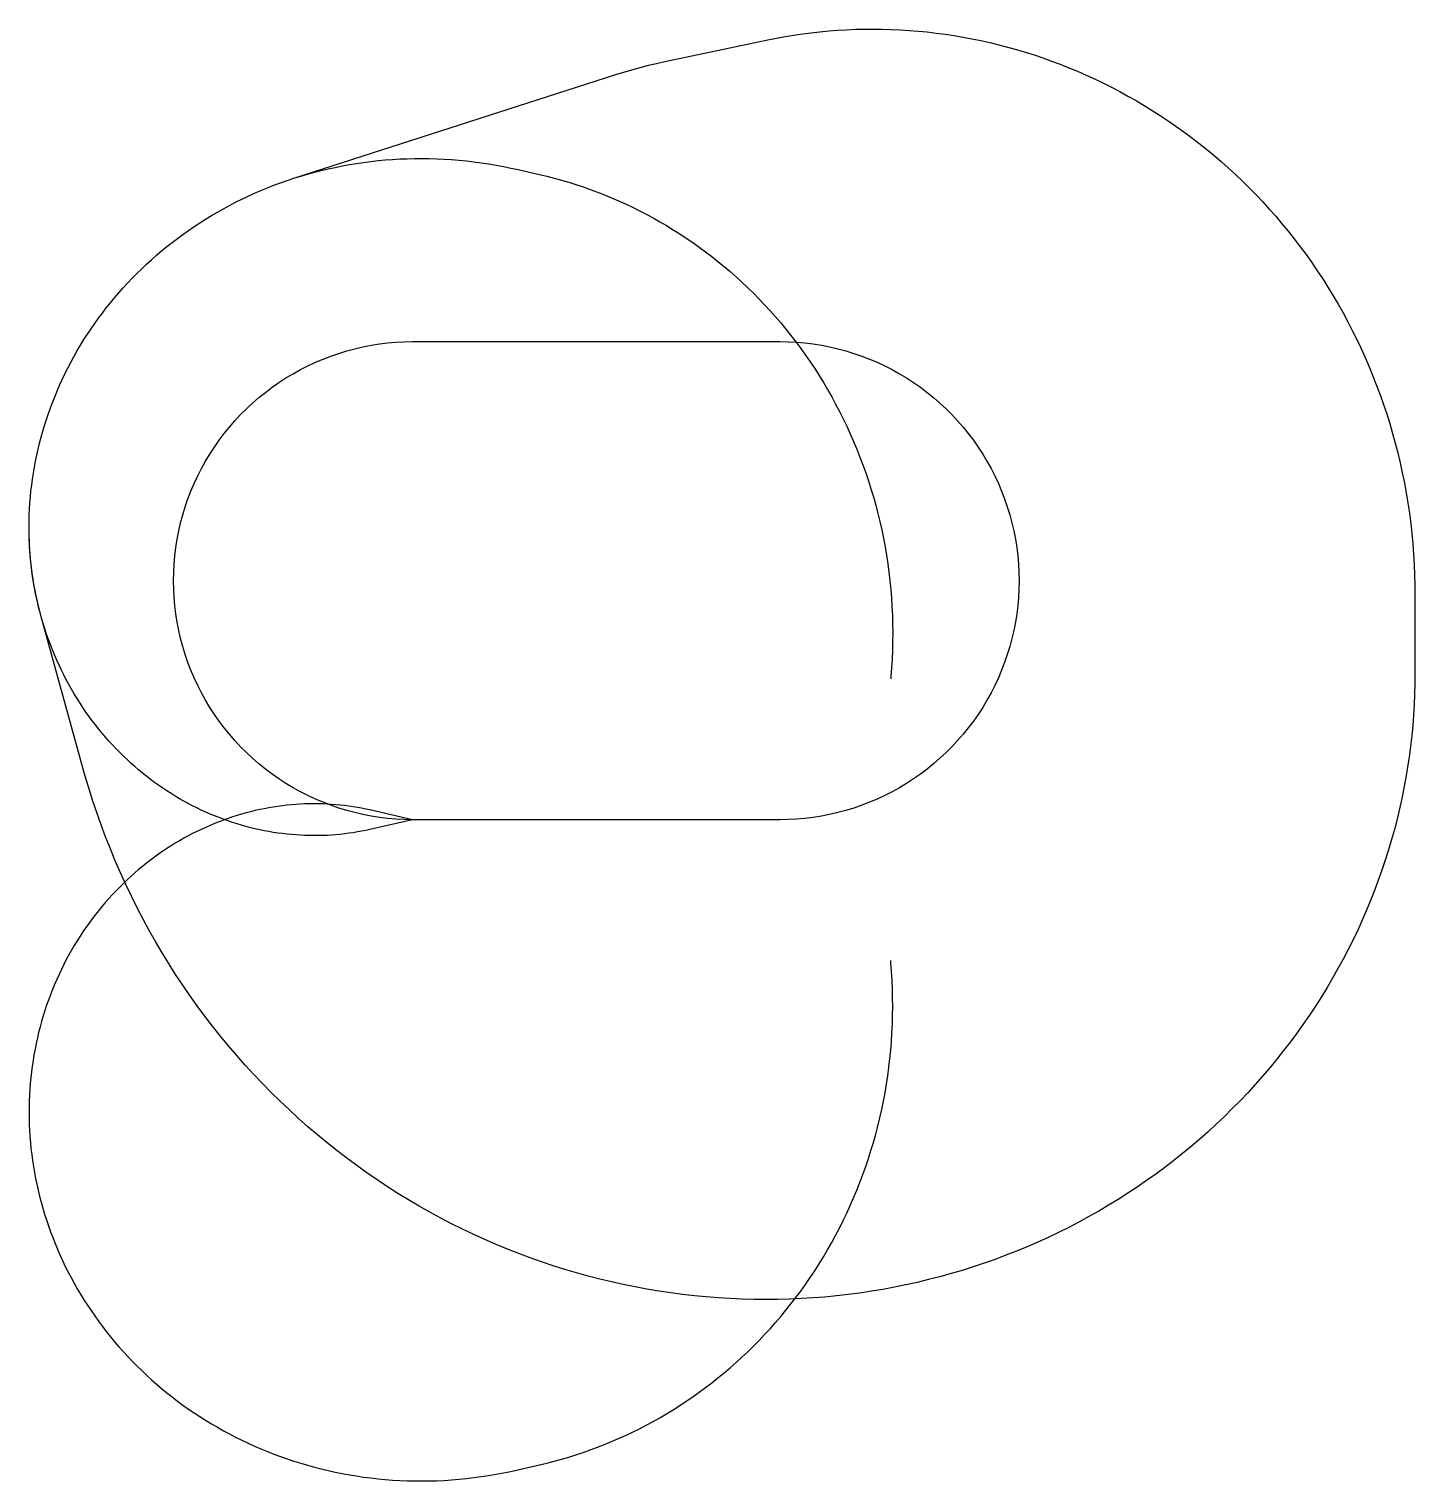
# Model space of a CAD drawing. Header units: metres. Extents: x -25180 to 65800, y -43419 to 51918.
import ezdxf

# ---------------------------------------------------------------- set-up
doc = ezdxf.new("R2010")
doc.units = ezdxf.units.M

msp = doc.modelspace()

# ---------------------------------------------------------------- linework, layer by layer
at = {"layer": 'NorminalTrack', "color": 1}
msp.add_lwpolyline([(0, 0), (0, 0), (-548, 10), (-1095, 38), (-1641, 86), (-2184, 153), (-2725, 238), (-3263, 343), (-3797, 466), (-4326, 608), (-4850, 768), (-5368, 947), (-5880, 1143), (-6384, 1357), (-6880, 1588), (-7368, 1837), (-7848, 2103), (-8317, 2385), (-8777, 2683), (-9225, 2998), (-9663, 3327), (-10089, 3672), (-10502, 4031), (-10903, 4405), (-11290, 4792), (-11664, 5193), (-12023, 5607), (-12368, 6032), (-12698, 6470), (-13012, 6919), (-13310, 7378), (-13592, 7848), (-13858, 8327), (-14107, 8815), (-14338, 9311), (-14552, 9816), (-14749, 10327), (-14927, 10845), (-15087, 11369), (-15229, 11898), (-15352, 12432), (-15457, 12970), (-15543, 13511), (-15609, 14055), (-15657, 14600), (-15686, 15147), (-15695, 15695), (-15686, 16243), (-15657, 16790), (-15609, 17336), (-15543, 17880), (-15457, 18421), (-15352, 18958), (-15229, 19492), (-15087, 20021), (-14927, 20545), (-14749, 21063), (-14552, 21575), (-14338, 22079), (-14107, 22576), (-13858, 23064), (-13592, 23543), (-13310, 24012), (-13012, 24472), (-12698, 24921), (-12368, 25358), (-12023, 25784), (-11664, 26197), (-11290, 26598), (-10903, 26985), (-10502, 27359), (-10089, 27719), (-9663, 28063), (-9225, 28393), (-8777, 28707), (-8317, 29006), (-7848, 29288), (-7368, 29553), (-6880, 29802), (-6384, 30034), (-5880, 30248), (-5368, 30444), (-4850, 30622), (-4326, 30783), (-3797, 30924), (-3263, 31048), (-2725, 31152), (-2184, 31238), (-1641, 31305), (-1095, 31352), (-548, 31381), (0, 31391), (0, 31391), (24112, 31391), (24112, 31391), (24660, 31381), (25207, 31352), (25753, 31305), (26296, 31238), (26837, 31152), (27375, 31048), (27909, 30924), (28438, 30783), (28962, 30622), (29480, 30444), (29992, 30248), (30496, 30034), (30992, 29802), (31480, 29553), (31960, 29288), (32429, 29006), (32889, 28707), (33337, 28393), (33775, 28063), (34201, 27719), (34614, 27359), (35015, 26985), (35402, 26598), (35776, 26197), (36135, 25784), (36480, 25358), (36810, 24921), (37124, 24472), (37422, 24012), (37704, 23543), (37970, 23064), (38219, 22576), (38450, 22079), (38664, 21575), (38861, 21063), (39039, 20545), (39199, 20021), (39341, 19492), (39464, 18958), (39569, 18421), (39655, 17880), (39721, 17336), (39769, 16790), (39798, 16243), (39807, 15695), (39798, 15147), (39769, 14600), (39721, 14055), (39655, 13511), (39569, 12970), (39464, 12432), (39341, 11898), (39199, 11369), (39039, 10845), (38861, 10327), (38664, 9816), (38450, 9311), (38219, 8815), (37970, 8327), (37704, 7848), (37422, 7378), (37124, 6919), (36810, 6470), (36480, 6032), (36135, 5607), (35776, 5193), (35402, 4792), (35015, 4405), (34614, 4031), (34201, 3672), (33775, 3327), (33337, 2998), (32889, 2683), (32429, 2385), (31960, 2103), (31480, 1837), (30992, 1588), (30496, 1357), (29992, 1143), (29480, 947), (28962, 768), (28438, 608), (27909, 466), (27375, 343), (26837, 238), (26296, 153), (25753, 86), (25207, 38), (24660, 10), (24112, 0), (0, 0)], dxfattribs=at)
at = {"layer": 'WindSpiral', "color": 5}
for points in [[(0, 0), (-2801, -640), (-3073, -700), (-3348, -755), (-3625, -805), (-3903, -851), (-4183, -893), (-4465, -929), (-4749, -961), (-5034, -988), (-5321, -1009), (-5609, -1026), (-5899, -1038), (-6189, -1045), (-6481, -1047), (-6774, -1044), (-7068, -1036), (-7362, -1022), (-7658, -1003), (-7954, -979), (-8251, -950), (-8548, -915), (-8846, -876), (-9144, -830), (-9442, -780), (-9740, -724), (-10039, -662), (-10337, -595), (-10635, -523), (-10933, -445), (-11230, -362), (-11527, -273), (-11823, -179), (-12119, -80), (-12414, 26), (-12708, 136), (-13001, 253), (-13293, 374), (-13584, 501), (-13873, 634), (-14161, 772), (-14448, 916), (-14733, 1065), (-15016, 1220), (-15298, 1380), (-15577, 1545), (-15854, 1716), (-16130, 1893), (-16403, 2074), (-16674, 2261), (-16942, 2454), (-17208, 2651), (-17471, 2854), (-17731, 3062), (-17989, 3276), (-18244, 3494), (-18495, 3718), (-18743, 3946), (-18989, 4180), (-19230, 4419), (-19469, 4662), (-19703, 4911), (-19934, 5164), (-20162, 5422), (-20385, 5685), (-20605, 5953), (-20820, 6225), (-21032, 6502), (-21239, 6783), (-21442, 7069), (-21640, 7359), (-21834, 7653), (-22023, 7952), (-22208, 8255), (-22388, 8562), (-22563, 8873), (-22733, 9187), (-22898, 9506), (-23057, 9829), (-23212, 10155), (-23362, 10485), (-23506, 10818), (-23644, 11155), (-23777, 11495), (-23905, 11838), (-24027, 12185), (-24143, 12535), (-24253, 12888), (-24358, 13243), (-24456, 13601), (-24549, 13963), (-24635, 14326), (-24715, 14692), (-24789, 15061), (-24857, 15432), (-24919, 15805), (-24974, 16180), (-25023, 16557), (-25065, 16936), (-25101, 17317), (-25130, 17699), (-25153, 18083), (-25168, 18468), (-25178, 18854), (-25180, 19242), (-25176, 19631), (-25165, 20020), (-25147, 20411), (-25122, 20802), (-25090, 21193), (-25052, 21586), (-25006, 21978), (-24953, 22371), (-24894, 22763), (-24827, 23156), (-24753, 23549), (-24673, 23941), (-24585, 24333), (-24490, 24724), (-24388, 25114), (-24279, 25504), (-24163, 25893), (-24040, 26280), (-23909, 26667), (-23772, 27052), (-23627, 27436), (-23476, 27818), (-23317, 28198), (-23152, 28577), (-22979, 28953), (-22799, 29328), (-22613, 29700), (-22419, 30070), (-22219, 30437), (-22011, 30802), (-21797, 31164), (-21576, 31523), (-21348, 31879), (-21113, 32232), (-20871, 32582), (-20623, 32928), (-20368, 33271), (-20107, 33610), (-19839, 33945), (-19565, 34276), (-19284, 34604), (-18997, 34927), (-18703, 35246), (-18403, 35560), (-18097, 35870), (-17785, 36175), (-17467, 36476), (-17143, 36772), (-16813, 37062), (-16477, 37348), (-16135, 37628), (-15788, 37903), (-15435, 38173), (-15076, 38437), (-14712, 38695), (-14343, 38947), (-13969, 39194), (-13589, 39435), (-13205, 39669), (-12815, 39897), (-12421, 40119), (-12021, 40335), (-11618, 40544), (-11209, 40746), (-10796, 40942), (-10379, 41131), (-9958, 41313), (-9533, 41488), (-9103, 41656), (-8670, 41817), (-8233, 41971), (-7792, 42117), (-7792, 42117), (13337, 48929), (13866, 49094), (14399, 49250), (14935, 49398), (15474, 49536), (16017, 49665), (16553, 49783), (23320, 51207), (23884, 51321), (24450, 51424), (25019, 51519), (25591, 51603), (26166, 51677), (26742, 51742), (27321, 51796), (27901, 51841), (28484, 51875), (29068, 51900), (29653, 51914), (30239, 51918), (30827, 51912), (31415, 51895), (32005, 51868), (32594, 51831), (33184, 51783), (33774, 51725), (34364, 51657), (34954, 51578), (35544, 51489), (36132, 51389), (36720, 51279), (37307, 51158), (37893, 51027), (38478, 50886), (39061, 50734), (39642, 50571), (40222, 50398), (40799, 50215), (41374, 50021), (41947, 49817), (42517, 49603), (43084, 49378), (43648, 49143), (44209, 48898), (44766, 48643), (45320, 48377), (45870, 48102), (46416, 47816), (46958, 47520), (47496, 47215), (48029, 46899), (48558, 46574), (49081, 46239), (49600, 45894), (50113, 45540), (50621, 45176), (51124, 44803), (51621, 44420), (52111, 44028), (52596, 43627), (53074, 43217), (53546, 42797), (54012, 42369), (54470, 41932), (54922, 41487), (55367, 41033), (55804, 40570), (56234, 40099), (56656, 39620), (57071, 39132), (57477, 38637), (57876, 38134), (58266, 37623), (58648, 37105), (59022, 36579), (59387, 36045), (59743, 35505), (60090, 34958), (60429, 34403), (60758, 33842), (61077, 33275), (61387, 32700), (61688, 32120), (61979, 31534), (62260, 30941), (62531, 30343), (62793, 29739), (63044, 29130), (63284, 28515), (63515, 27896), (63734, 27271), (63944, 26642), (64142, 26008), (64330, 25369), (64507, 24727), (64672, 24080), (64827, 23430), (64971, 22776), (65103, 22118), (65224, 21458), (65334, 20794), (65432, 20127), (65519, 19458), (65594, 18786), (65658, 18112), (65710, 17436), (65750, 16758), (65778, 16078), (65795, 15397), (65800, 14792), (65800, 9608), (65794, 8925), (65776, 8240), (65746, 7556), (65704, 6870), (65650, 6185), (65584, 5499), (65506, 4814), (65416, 4129), (65313, 3445), (65199, 2762), (65073, 2079), (64934, 1398), (64783, 719), (64621, 41), (64446, -635), (64259, -1309), (64060, -1981), (63849, -2650), (63626, -3316), (63391, -3979), (63145, -4639), (62886, -5296), (62615, -5949), (62333, -6598), (62039, -7243), (61734, -7883), (61416, -8520), (61088, -9151), (60747, -9778), (60396, -10400), (60033, -11016), (59658, -11627), (59273, -12232), (58876, -12831), (58469, -13424), (58050, -14011), (57621, -14591), (57181, -15164), (56730, -15730), (56269, -16290), (55798, -16842), (55316, -17386), (54824, -17923), (54322, -18452), (53811, -18973), (53289, -19485), (52758, -19989), (52217, -20485), (51667, -20971), (51108, -21449), (50540, -21918), (49962, -22377), (49376, -22826), (48782, -23267), (48178, -23697), (47567, -24117), (46947, -24527), (46320, -24927), (45685, -25316), (45042, -25695), (44391, -26063), (43734, -26420), (43069, -26766), (42398, -27101), (41719, -27424), (41035, -27736), (40343, -28037), (39646, -28325), (38943, -28602), (38234, -28867), (37520, -29120), (36800, -29361), (36075, -29590), (35346, -29806), (34611, -30010), (33872, -30201), (33129, -30379), (32382, -30545), (31631, -30697), (30876, -30837), (30118, -30964), (29357, -31078), (28593, -31179), (27827, -31266), (27057, -31340), (26286, -31401), (25512, -31448), (24737, -31482), (23961, -31502), (23182, -31509), (22403, -31502), (21623, -31482), (20843, -31448), (20062, -31400), (19281, -31338), (18500, -31263), (17720, -31174), (16940, -31072), (16161, -30955), (15383, -30825), (14606, -30681), (13831, -30523), (13058, -30352), (12287, -30167), (11518, -29968), (10752, -29756), (9989, -29529), (9228, -29290), (8471, -29036), (7718, -28770), (6968, -28489), (6222, -28195), (5481, -27888), (4744, -27568), (4011, -27234), (3284, -26887), (2562, -26527), (1845, -26154), (1134, -25768), (429, -25369), (-269, -24958), (-962, -24533), (-1648, -24096), (-2327, -23647), (-2999, -23185), (-3663, -22711), (-4321, -22225), (-4970, -21726), (-5611, -21216), (-6245, -20694), (-6869, -20160), (-7486, -19615), (-8093, -19059), (-8692, -18491), (-9281, -17912), (-9860, -17322), (-10430, -16721), (-10991, -16110), (-11541, -15488), (-12081, -14856), (-12610, -14214), (-13129, -13561), (-13637, -12899), (-14134, -12228), (-14620, -11546), (-15094, -10856), (-15557, -10157), (-16009, -9448), (-16448, -8731), (-16875, -8006), (-17290, -7272), (-17693, -6530), (-18083, -5781), (-18461, -5023), (-18826, -4258), (-19178, -3487), (-19516, -2708), (-19842, -1922), (-20154, -1129), (-20452, -331), (-20737, 474), (-21009, 1284), (-21266, 2101), (-21509, 2922), (-21645, 3403), (-24403, 13404), (-24498, 13764), (-24588, 14126), (-24672, 14491), (-24749, 14858), (-24821, 15228), (-24886, 15600), (-24944, 15974), (-24997, 16350), (-25043, 16728), (-25082, 17107), (-25115, 17489), (-25141, 17872), (-25161, 18256), (-25173, 18642), (-25180, 19029), (-25180, 19191)], [(0, 0), (-2801, -640), (-3073, -700), (-3348, -755), (-3625, -805), (-3903, -851), (-4183, -893), (-4465, -929), (-4749, -961), (-5034, -988), (-5321, -1009), (-5609, -1026), (-5899, -1038), (-6189, -1045), (-6481, -1047), (-6774, -1044), (-7068, -1036), (-7362, -1022), (-7658, -1003), (-7954, -979), (-8251, -950), (-8548, -915), (-8846, -876), (-9144, -830), (-9442, -780), (-9740, -724), (-10039, -662), (-10337, -595), (-10635, -523), (-10933, -445), (-11230, -362), (-11527, -273), (-11823, -179), (-12119, -80), (-12414, 26), (-12708, 136), (-13001, 253), (-13293, 374), (-13584, 501), (-13873, 634), (-14161, 772), (-14448, 916), (-14733, 1065), (-15016, 1220), (-15298, 1380), (-15577, 1545), (-15854, 1716), (-16130, 1893), (-16403, 2074), (-16674, 2261), (-16942, 2454), (-17208, 2651), (-17471, 2854), (-17731, 3062), (-17989, 3276), (-18244, 3494), (-18495, 3718), (-18743, 3946), (-18989, 4180), (-19230, 4419), (-19469, 4662), (-19703, 4911), (-19934, 5164), (-20162, 5422), (-20385, 5685), (-20605, 5953), (-20820, 6225), (-21032, 6502), (-21239, 6783), (-21442, 7069), (-21640, 7359), (-21834, 7653), (-22023, 7952), (-22208, 8255), (-22388, 8562), (-22563, 8873), (-22733, 9187), (-22898, 9506), (-23057, 9829), (-23212, 10155), (-23362, 10485), (-23506, 10818), (-23644, 11155), (-23777, 11495), (-23905, 11838), (-24027, 12185), (-24143, 12535), (-24253, 12888), (-24358, 13243), (-24456, 13601), (-24549, 13963), (-24635, 14326), (-24715, 14692), (-24789, 15061), (-24857, 15432), (-24919, 15805), (-24974, 16180), (-25023, 16557), (-25065, 16936), (-25101, 17317), (-25130, 17699), (-25153, 18083), (-25168, 18468), (-25178, 18854), (-25180, 19242), (-25176, 19631), (-25165, 20020), (-25147, 20411), (-25122, 20802), (-25090, 21193), (-25052, 21586), (-25006, 21978), (-24953, 22371), (-24894, 22763), (-24827, 23156), (-24753, 23549), (-24673, 23941), (-24585, 24333), (-24490, 24724), (-24388, 25114), (-24279, 25504), (-24163, 25893), (-24040, 26280), (-23909, 26667), (-23772, 27052), (-23627, 27436), (-23476, 27818), (-23317, 28198), (-23152, 28577), (-22979, 28953), (-22799, 29328), (-22613, 29700), (-22419, 30070), (-22219, 30437), (-22011, 30802), (-21797, 31164), (-21576, 31523), (-21348, 31879), (-21113, 32232), (-20871, 32582), (-20623, 32928), (-20368, 33271), (-20107, 33610), (-19839, 33945), (-19565, 34276), (-19284, 34604), (-18997, 34927), (-18703, 35246), (-18403, 35560), (-18097, 35870), (-17785, 36175), (-17467, 36476), (-17143, 36772), (-16813, 37062), (-16477, 37348), (-16135, 37628), (-15788, 37903), (-15435, 38173), (-15076, 38437), (-14712, 38695), (-14343, 38947), (-13969, 39194), (-13589, 39435), (-13205, 39669), (-12815, 39897), (-12421, 40119), (-12021, 40335), (-11618, 40544), (-11209, 40746), (-10796, 40942), (-10379, 41131), (-9958, 41313), (-9533, 41488), (-9103, 41656), (-8670, 41817), (-8233, 41971), (-7792, 42117), (-7348, 42256), (-6900, 42387), (-6450, 42511), (-5996, 42627), (-5539, 42736), (-5079, 42837), (-4617, 42930), (-4151, 43015), (-3684, 43092), (-3214, 43161), (-2742, 43222), (-2268, 43275), (-1792, 43320), (-1314, 43356), (-834, 43385), (-354, 43404), (129, 43416), (612, 43419), (1097, 43414), (1582, 43400), (2068, 43378), (2555, 43347), (3042, 43307), (3530, 43259), (4017, 43202), (4505, 43137), (4992, 43063), (5480, 42980), (5966, 42889), (6452, 42789), (6810, 42710), (8338, 42361), (8816, 42247), (9294, 42125), (9770, 41994), (10245, 41854), (10718, 41706), (11190, 41549), (11660, 41384), (12128, 41210), (12594, 41028), (13058, 40837), (13519, 40638), (13978, 40430), (14434, 40214), (14887, 39989), (15337, 39756), (15784, 39515), (16228, 39266), (16668, 39008), (17104, 38742), (17536, 38468), (17965, 38185), (18389, 37895), (18810, 37597), (19225, 37291), (19637, 36977), (20043, 36655), (20445, 36325), (20841, 35988), (21233, 35643), (21619, 35291), (22000, 34931), (22375, 34564), (22745, 34190), (23108, 33809), (23466, 33420), (23817, 33025), (24163, 32622), (24501, 32213), (24834, 31797), (25159, 31375), (25478, 30946), (25790, 30511), (26095, 30069), (26393, 29622), (26683, 29168), (26967, 28708), (27242, 28243), (27510, 27772), (27770, 27295), (28023, 26813), (28267, 26326), (28503, 25834), (28731, 25336), (28951, 24834), (29162, 24327), (29365, 23815), (29560, 23299), (29745, 22779), (29922, 22254), (30090, 21726), (30249, 21193), (30399, 20657), (30540, 20117), (30672, 19574), (30794, 19027), (30907, 18478), (31011, 17925), (31105, 17370), (31190, 16812), (31265, 16252), (31331, 15689), (31386, 15125), (31432, 14558), (31468, 13990), (31494, 13419), (31511, 12848), (31517, 12275), (31513, 11701), (31500, 11127), (31476, 10551), (31442, 9975), (31398, 9399), (31385, 9247)], [(0, 0), (-2801, 640), (-3073, 700), (-3348, 755), (-3625, 805), (-3903, 851), (-4183, 893), (-4465, 929), (-4749, 961), (-5034, 988), (-5321, 1009), (-5609, 1026), (-5899, 1038), (-6189, 1045), (-6481, 1047), (-6774, 1044), (-7068, 1036), (-7362, 1022), (-7658, 1003), (-7954, 979), (-8251, 950), (-8548, 915), (-8846, 876), (-9144, 830), (-9442, 780), (-9740, 724), (-10039, 662), (-10337, 595), (-10635, 523), (-10933, 445), (-11230, 362), (-11527, 273), (-11823, 179), (-12119, 80), (-12414, -26), (-12708, -136), (-13001, -253), (-13293, -374), (-13584, -501), (-13873, -634), (-14161, -772), (-14448, -916), (-14733, -1065), (-15016, -1220), (-15298, -1380), (-15577, -1545), (-15854, -1716), (-16130, -1893), (-16403, -2074), (-16674, -2261), (-16942, -2454), (-17208, -2651), (-17471, -2854), (-17731, -3062), (-17989, -3276), (-18244, -3494), (-18495, -3718), (-18743, -3946), (-18989, -4180), (-19230, -4419), (-19469, -4662), (-19703, -4911), (-19934, -5164), (-20162, -5422), (-20385, -5685), (-20605, -5953), (-20820, -6225), (-21032, -6502), (-21239, -6783), (-21442, -7069), (-21640, -7359), (-21834, -7653), (-22023, -7952), (-22208, -8255), (-22388, -8562), (-22563, -8873), (-22733, -9187), (-22898, -9506), (-23057, -9829), (-23212, -10155), (-23362, -10485), (-23506, -10818), (-23644, -11155), (-23777, -11495), (-23905, -11838), (-24027, -12185), (-24143, -12535), (-24253, -12888), (-24358, -13243), (-24456, -13601), (-24549, -13963), (-24635, -14326), (-24715, -14692), (-24789, -15061), (-24857, -15432), (-24919, -15805), (-24974, -16180), (-25023, -16557), (-25065, -16936), (-25101, -17317), (-25130, -17699), (-25153, -18083), (-25168, -18468), (-25178, -18854), (-25180, -19242), (-25176, -19631), (-25165, -20020), (-25147, -20411), (-25122, -20802), (-25090, -21193), (-25052, -21586), (-25006, -21978), (-24953, -22371), (-24894, -22763), (-24827, -23156), (-24753, -23549), (-24673, -23941), (-24585, -24333), (-24490, -24724), (-24388, -25114), (-24279, -25504), (-24163, -25893), (-24040, -26280), (-23909, -26667), (-23772, -27052), (-23627, -27436), (-23476, -27818), (-23317, -28198), (-23152, -28577), (-22979, -28953), (-22799, -29328), (-22613, -29700), (-22419, -30070), (-22219, -30437), (-22011, -30802), (-21797, -31164), (-21576, -31523), (-21348, -31879), (-21113, -32232), (-20871, -32582), (-20623, -32928), (-20368, -33271), (-20107, -33610), (-19839, -33945), (-19565, -34276), (-19284, -34604), (-18997, -34927), (-18703, -35246), (-18403, -35560), (-18097, -35870), (-17785, -36175), (-17467, -36476), (-17143, -36772), (-16813, -37062), (-16477, -37348), (-16135, -37628), (-15788, -37903), (-15435, -38173), (-15076, -38437), (-14712, -38695), (-14343, -38947), (-13969, -39194), (-13589, -39435), (-13205, -39669), (-12815, -39897), (-12421, -40119), (-12021, -40335), (-11618, -40544), (-11209, -40746), (-10796, -40942), (-10379, -41131), (-9958, -41313), (-9533, -41488), (-9103, -41656), (-8670, -41817), (-8233, -41971), (-7792, -42117), (-7348, -42256), (-6900, -42387), (-6450, -42511), (-5996, -42627), (-5539, -42736), (-5079, -42837), (-4617, -42930), (-4151, -43015), (-3684, -43092), (-3214, -43161), (-2742, -43222), (-2268, -43275), (-1792, -43320), (-1314, -43356), (-834, -43385), (-354, -43404), (129, -43416), (612, -43419), (1097, -43414), (1582, -43400), (2068, -43378), (2555, -43347), (3042, -43307), (3530, -43259), (4017, -43202), (4505, -43137), (4992, -43063), (5480, -42980), (5966, -42889), (6452, -42789), (6810, -42710), (8338, -42361), (8816, -42247), (9294, -42125), (9770, -41994), (10245, -41854), (10718, -41706), (11190, -41549), (11660, -41384), (12128, -41210), (12594, -41028), (13058, -40837), (13519, -40638), (13978, -40430), (14434, -40214), (14887, -39989), (15337, -39756), (15784, -39515), (16228, -39266), (16668, -39008), (17104, -38742), (17536, -38468), (17965, -38185), (18389, -37895), (18810, -37597), (19225, -37291), (19637, -36977), (20043, -36655), (20445, -36325), (20841, -35988), (21233, -35643), (21619, -35291), (22000, -34931), (22375, -34564), (22745, -34190), (23108, -33809), (23466, -33420), (23817, -33025), (24163, -32622), (24501, -32213), (24834, -31797), (25159, -31375), (25478, -30946), (25790, -30511), (26095, -30069), (26393, -29622), (26683, -29168), (26967, -28708), (27242, -28243), (27510, -27772), (27770, -27295), (28023, -26813), (28267, -26326), (28503, -25834), (28731, -25336), (28951, -24834), (29162, -24327), (29365, -23815), (29560, -23299), (29745, -22779), (29922, -22254), (30090, -21726), (30249, -21193), (30399, -20657), (30540, -20117), (30672, -19574), (30794, -19027), (30907, -18478), (31011, -17925), (31105, -17370), (31190, -16812), (31265, -16252), (31331, -15689), (31386, -15125), (31432, -14558), (31468, -13990), (31494, -13419), (31511, -12848), (31517, -12275), (31513, -11701), (31500, -11127), (31476, -10551), (31442, -9975), (31398, -9399), (31385, -9247)]]:
    msp.add_lwpolyline(points, dxfattribs=at)

doc.saveas('drawing.dxf')
